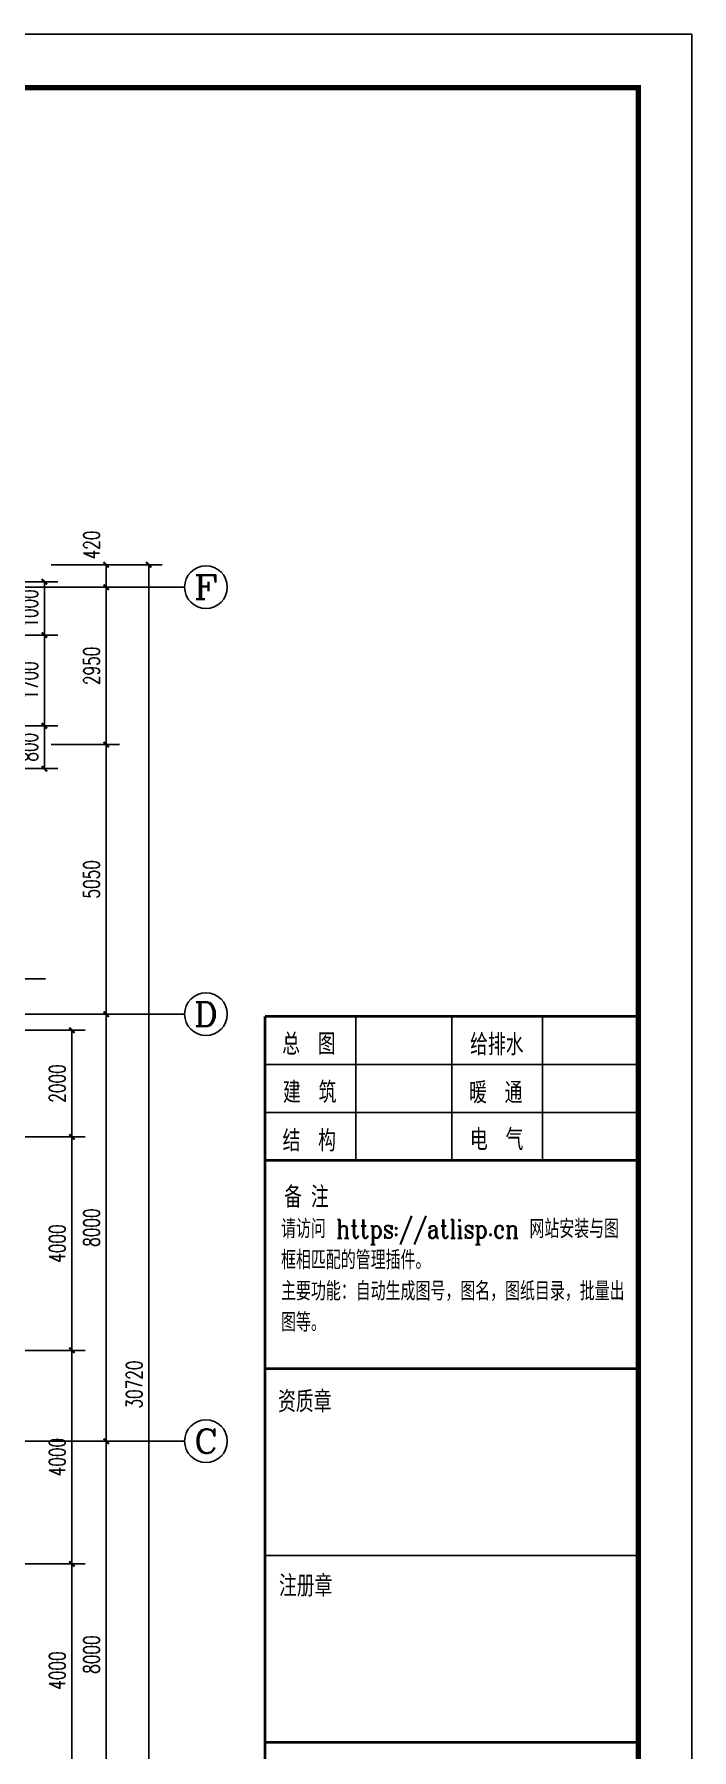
# Model space of a CAD drawing. Extents: x 1738143 to 1822243, y -608375 to -303375.
# Drawn here: x 1809917 to 1822243, y -519715 to -487575 of the extents above; entities that cross this region are included whole.
import ezdxf
from ezdxf.enums import TextEntityAlignment as Align

# ---------------------------------------------------------------- set-up
doc = ezdxf.new("R2010")
doc.units = 0
doc.header["$LTSCALE"] = 1000
doc.header["$MEASUREMENT"] = 0
for name, color, linetype in [('AXIS', 3, 'Continuous'), ('AXIS_TEXT', 7, 'Continuous'), ('PUB_DIM', 3, 'Continuous'), ('TH_DIM', 3, 'Continuous'), ('TK', 4, 'Continuous')]:
    doc.layers.add(name, color=color, linetype=linetype)
doc.styles.add('_TCH_AXIS', font='COMPLEX', dxfattribs={"bigfont": 'GBCBIG'})
doc.styles.add('_TCH_DIM_T3', font='SIMPLEX', dxfattribs={"width": 0.705882, "bigfont": 'GBCBIG'})
doc.styles.add('_THVAC_SERIAL', font='COMPLEX', dxfattribs={"width": 0.8, "height": 3.5, "bigfont": 'HZTXT'})
doc.styles.add('COMPLEX', font='COMPLEX')
doc.styles.add('HZTXT1', font='romans.shx', dxfattribs={"width": 0.7, "bigfont": 'GBHZFS.SHX'})
doc.styles.get("Standard").update_dxf_attribs({"font": 'gbenor.shx', "bigfont": 'gbcbig.shx'})
doc.styles.add('黑体', font='simhei.ttf')
doc.dimstyles.new('_TCH_ARCH&&100', dxfattribs={"dimtxt": 297.5, "dimasz": 100, "dimexe": 250, "dimexo": 300, "dimgap": 126.25, "dimtad": 1, "dimdec": 0, "dimzin": 0, "dimdsep": 46, "dimtxsty": '_TCH_DIM_T3', "dimblk": 'ARCHTICK', "dimcen": 0.09, "dimclrt": 7, "dimazin": 2, "dimtfac": 1, "dimtdec": 0, "dimtix": 1, "dimtmove": 2, "dimatfit": 3, "dimfxl": 30, "dimtolj": 1, "dimtzin": 0, "dimarcsym": 0})

# ---------------------------------------------------------------- blocks, each defined once
blk = doc.blocks.new('_ArchTick')
at = {"color": 0, "linetype": 'ByBlock', "const_width": 0.4}
blk.add_lwpolyline([(-0.5, -0.5), (0.5, 0.5)], dxfattribs=at)
blk = doc.blocks.new('*D27')
at = {"layer": 'Defpoints', "color": 0, "transparency": 16777216}
for p in [(22696, 22926), (24029, 22926), (22696, 22506)]:
    blk.add_point(p, dxfattribs=at)
at = {"layer": 'PUB_DIM', "color": 0, "lineweight": -2, "transparency": 16777216}
for p, q in [((22996, 22926), (24279, 22926)), ((24029, 22506), (24029, 22926)), ((22996, 22506), (24279, 22506))]:
    blk.add_line(p, q, dxfattribs=at)
at = {"layer": 'PUB_DIM', "color": 0, "lineweight": -2, "transparency": 16777216, "xscale": 100, "yscale": 100, "zscale": 100}
for p, rotation in [((24029, 22926), 90), ((24029, 22506), 270)]:
    blk.add_blockref('_ArchTick', p, dxfattribs=dict(at, rotation=rotation))
at = {"layer": 'PUB_DIM', "color": 7, "transparency": 16777216, "insert": (23754, 23296), "char_height": 297.5, "attachment_point": 5, "rotation": 90, "style": '_TCH_DIM_T3'}
blk.add_mtext('\\A1;420', dxfattribs=at)
blk = doc.blocks.new('*D28')
at = {"layer": 'Defpoints', "color": 0, "transparency": 16777216}
for p in [(22696, 22506), (24029, 22506), (22696, 19556)]:
    blk.add_point(p, dxfattribs=at)
at = {"layer": 'PUB_DIM', "color": 0, "lineweight": -2, "transparency": 16777216}
for p, q in [((22996, 22506), (24279, 22506)), ((24029, 19556), (24029, 22506)), ((22996, 19556), (24279, 19556))]:
    blk.add_line(p, q, dxfattribs=at)
at = {"layer": 'PUB_DIM', "color": 0, "lineweight": -2, "transparency": 16777216, "xscale": 100, "yscale": 100, "zscale": 100}
for p, rotation in [((24029, 22506), 90), ((24029, 19556), 270)]:
    blk.add_blockref('_ArchTick', p, dxfattribs=dict(at, rotation=rotation))
at = {"layer": 'PUB_DIM', "color": 7, "transparency": 16777216, "insert": (23754, 21031), "char_height": 297.5, "attachment_point": 5, "rotation": 90, "style": '_TCH_DIM_T3'}
blk.add_mtext('\\A1;2950', dxfattribs=at)
blk = doc.blocks.new('*D29')
at = {"layer": 'Defpoints', "color": 0, "transparency": 16777216}
for p in [(22696, 19556), (24029, 19556), (22696, 14506)]:
    blk.add_point(p, dxfattribs=at)
at = {"layer": 'PUB_DIM', "color": 0, "lineweight": -2, "transparency": 16777216}
for p, q in [((22996, 19556), (24279, 19556)), ((24029, 14506), (24029, 19556)), ((22996, 14506), (24279, 14506))]:
    blk.add_line(p, q, dxfattribs=at)
at = {"layer": 'PUB_DIM', "color": 0, "lineweight": -2, "transparency": 16777216, "xscale": 100, "yscale": 100, "zscale": 100}
for p, rotation in [((24029, 19556), 90), ((24029, 14506), 270)]:
    blk.add_blockref('_ArchTick', p, dxfattribs=dict(at, rotation=rotation))
at = {"layer": 'PUB_DIM', "color": 7, "transparency": 16777216, "insert": (23754, 17031), "char_height": 297.5, "attachment_point": 5, "rotation": 90, "style": '_TCH_DIM_T3'}
blk.add_mtext('\\A1;5050', dxfattribs=at)
blk = doc.blocks.new('*D30')
at = {"layer": 'Defpoints', "color": 0, "transparency": 16777216}
for p in [(22696, 14506), (24029, 14506), (22696, 6506)]:
    blk.add_point(p, dxfattribs=at)
at = {"layer": 'PUB_DIM', "color": 0, "lineweight": -2, "transparency": 16777216}
for p, q in [((22996, 14506), (24279, 14506)), ((24029, 6506), (24029, 14506)), ((22996, 6506), (24279, 6506))]:
    blk.add_line(p, q, dxfattribs=at)
at = {"layer": 'PUB_DIM', "color": 0, "lineweight": -2, "transparency": 16777216, "xscale": 100, "yscale": 100, "zscale": 100}
for p, rotation in [((24029, 14506), 90), ((24029, 6506), 270)]:
    blk.add_blockref('_ArchTick', p, dxfattribs=dict(at, rotation=rotation))
at = {"layer": 'PUB_DIM', "color": 7, "transparency": 16777216, "insert": (23754, 10506), "char_height": 297.5, "attachment_point": 5, "rotation": 90, "style": '_TCH_DIM_T3'}
blk.add_mtext('\\A1;8000', dxfattribs=at)
blk = doc.blocks.new('*D31')
at = {"layer": 'Defpoints', "color": 0, "transparency": 16777216}
for p in [(22696, 6506), (24029, 6506), (22696, -1494)]:
    blk.add_point(p, dxfattribs=at)
at = {"layer": 'PUB_DIM', "color": 0, "lineweight": -2, "transparency": 16777216}
for p, q in [((22996, 6506), (24279, 6506)), ((24029, -1494), (24029, 6506)), ((22996, -1494), (24279, -1494))]:
    blk.add_line(p, q, dxfattribs=at)
at = {"layer": 'PUB_DIM', "color": 0, "lineweight": -2, "transparency": 16777216, "xscale": 100, "yscale": 100, "zscale": 100}
for p, rotation in [((24029, 6506), 90), ((24029, -1494), 270)]:
    blk.add_blockref('_ArchTick', p, dxfattribs=dict(at, rotation=rotation))
at = {"layer": 'PUB_DIM', "color": 7, "transparency": 16777216, "insert": (23754, 2506), "char_height": 297.5, "attachment_point": 5, "rotation": 90, "style": '_TCH_DIM_T3'}
blk.add_mtext('\\A1;8000', dxfattribs=at)
blk = doc.blocks.new('*D34')
at = {"layer": 'Defpoints', "color": 0, "transparency": 16777216}
for p in [(23637, 22926), (24828, 22926), (23637, -7794)]:
    blk.add_point(p, dxfattribs=at)
at = {"layer": 'PUB_DIM', "color": 0, "lineweight": -2, "transparency": 16777216}
for p, q in [((23937, 22926), (25078, 22926)), ((24828, -7794), (24828, 22926)), ((23937, -7794), (25078, -7794))]:
    blk.add_line(p, q, dxfattribs=at)
at = {"layer": 'PUB_DIM', "color": 0, "lineweight": -2, "transparency": 16777216, "xscale": 100, "yscale": 100, "zscale": 100}
for p, rotation in [((24828, 22926), 90), ((24828, -7794), 270)]:
    blk.add_blockref('_ArchTick', p, dxfattribs=dict(at, rotation=rotation))
at = {"layer": 'PUB_DIM', "color": 7, "transparency": 16777216, "insert": (24553, 7566), "char_height": 297.5, "attachment_point": 5, "rotation": 90, "style": '_TCH_DIM_T3'}
blk.add_mtext('\\A1;30720', dxfattribs=at)
blk = doc.blocks.new('*D174')
at = {"layer": 'Defpoints', "color": 0, "transparency": 16777216}
for p in [(22696, 22926), (24029, 22926), (22696, 22506)]:
    blk.add_point(p, dxfattribs=at)
at = {"layer": 'PUB_DIM', "color": 0, "lineweight": -2, "transparency": 16777216}
for p, q in [((22996, 22926), (24279, 22926)), ((24029, 22506), (24029, 22926)), ((22996, 22506), (24279, 22506))]:
    blk.add_line(p, q, dxfattribs=at)
at = {"layer": 'PUB_DIM', "color": 0, "lineweight": -2, "transparency": 16777216, "xscale": 100, "yscale": 100, "zscale": 100}
for p, rotation in [((24029, 22926), 90), ((24029, 22506), 270)]:
    blk.add_blockref('_ArchTick', p, dxfattribs=dict(at, rotation=rotation))
at = {"layer": 'PUB_DIM', "color": 7, "transparency": 16777216, "insert": (23754, 23296), "char_height": 297.5, "attachment_point": 5, "rotation": 90, "style": '_TCH_DIM_T3'}
blk.add_mtext('\\A1;420', dxfattribs=at)
blk = doc.blocks.new('*D175')
at = {"layer": 'Defpoints', "color": 0, "transparency": 16777216}
for p in [(22696, 22506), (24029, 22506), (22696, 19556)]:
    blk.add_point(p, dxfattribs=at)
at = {"layer": 'PUB_DIM', "color": 0, "lineweight": -2, "transparency": 16777216}
for p, q in [((22996, 22506), (24279, 22506)), ((24029, 19556), (24029, 22506)), ((22996, 19556), (24279, 19556))]:
    blk.add_line(p, q, dxfattribs=at)
at = {"layer": 'PUB_DIM', "color": 0, "lineweight": -2, "transparency": 16777216, "xscale": 100, "yscale": 100, "zscale": 100}
for p, rotation in [((24029, 22506), 90), ((24029, 19556), 270)]:
    blk.add_blockref('_ArchTick', p, dxfattribs=dict(at, rotation=rotation))
at = {"layer": 'PUB_DIM', "color": 7, "transparency": 16777216, "insert": (23754, 21031), "char_height": 297.5, "attachment_point": 5, "rotation": 90, "style": '_TCH_DIM_T3'}
blk.add_mtext('\\A1;2950', dxfattribs=at)
blk = doc.blocks.new('*D176')
at = {"layer": 'Defpoints', "color": 0, "transparency": 16777216}
for p in [(22696, 19556), (24029, 19556), (22696, 14506)]:
    blk.add_point(p, dxfattribs=at)
at = {"layer": 'PUB_DIM', "color": 0, "lineweight": -2, "transparency": 16777216}
for p, q in [((22996, 19556), (24279, 19556)), ((24029, 14506), (24029, 19556)), ((22996, 14506), (24279, 14506))]:
    blk.add_line(p, q, dxfattribs=at)
at = {"layer": 'PUB_DIM', "color": 0, "lineweight": -2, "transparency": 16777216, "xscale": 100, "yscale": 100, "zscale": 100}
for p, rotation in [((24029, 19556), 90), ((24029, 14506), 270)]:
    blk.add_blockref('_ArchTick', p, dxfattribs=dict(at, rotation=rotation))
at = {"layer": 'PUB_DIM', "color": 7, "transparency": 16777216, "insert": (23754, 17031), "char_height": 297.5, "attachment_point": 5, "rotation": 90, "style": '_TCH_DIM_T3'}
blk.add_mtext('\\A1;5050', dxfattribs=at)
blk = doc.blocks.new('*D177')
at = {"layer": 'Defpoints', "color": 0, "transparency": 16777216}
for p in [(22696, 14506), (24029, 14506), (22696, 6506)]:
    blk.add_point(p, dxfattribs=at)
at = {"layer": 'PUB_DIM', "color": 0, "lineweight": -2, "transparency": 16777216}
for p, q in [((22996, 14506), (24279, 14506)), ((24029, 6506), (24029, 14506)), ((22996, 6506), (24279, 6506))]:
    blk.add_line(p, q, dxfattribs=at)
at = {"layer": 'PUB_DIM', "color": 0, "lineweight": -2, "transparency": 16777216, "xscale": 100, "yscale": 100, "zscale": 100}
for p, rotation in [((24029, 14506), 90), ((24029, 6506), 270)]:
    blk.add_blockref('_ArchTick', p, dxfattribs=dict(at, rotation=rotation))
at = {"layer": 'PUB_DIM', "color": 7, "transparency": 16777216, "insert": (23754, 10506), "char_height": 297.5, "attachment_point": 5, "rotation": 90, "style": '_TCH_DIM_T3'}
blk.add_mtext('\\A1;8000', dxfattribs=at)
blk = doc.blocks.new('*D178')
at = {"layer": 'Defpoints', "color": 0, "transparency": 16777216}
for p in [(22696, 6506), (24029, 6506), (22696, -1494)]:
    blk.add_point(p, dxfattribs=at)
at = {"layer": 'PUB_DIM', "color": 0, "lineweight": -2, "transparency": 16777216}
for p, q in [((22996, 6506), (24279, 6506)), ((24029, -1494), (24029, 6506)), ((22996, -1494), (24279, -1494))]:
    blk.add_line(p, q, dxfattribs=at)
at = {"layer": 'PUB_DIM', "color": 0, "lineweight": -2, "transparency": 16777216, "xscale": 100, "yscale": 100, "zscale": 100}
for p, rotation in [((24029, 6506), 90), ((24029, -1494), 270)]:
    blk.add_blockref('_ArchTick', p, dxfattribs=dict(at, rotation=rotation))
at = {"layer": 'PUB_DIM', "color": 7, "transparency": 16777216, "insert": (23754, 2506), "char_height": 297.5, "attachment_point": 5, "rotation": 90, "style": '_TCH_DIM_T3'}
blk.add_mtext('\\A1;8000', dxfattribs=at)
blk = doc.blocks.new('*D181')
at = {"layer": 'Defpoints', "color": 0, "transparency": 16777216}
for p in [(23637, 22926), (24828, 22926), (23637, -7794)]:
    blk.add_point(p, dxfattribs=at)
at = {"layer": 'PUB_DIM', "color": 0, "lineweight": -2, "transparency": 16777216}
for p, q in [((23937, 22926), (25078, 22926)), ((24828, -7794), (24828, 22926)), ((23937, -7794), (25078, -7794))]:
    blk.add_line(p, q, dxfattribs=at)
at = {"layer": 'PUB_DIM', "color": 0, "lineweight": -2, "transparency": 16777216, "xscale": 100, "yscale": 100, "zscale": 100}
for p, rotation in [((24828, 22926), 90), ((24828, -7794), 270)]:
    blk.add_blockref('_ArchTick', p, dxfattribs=dict(at, rotation=rotation))
at = {"layer": 'PUB_DIM', "color": 7, "transparency": 16777216, "insert": (24553, 7566), "char_height": 297.5, "attachment_point": 5, "rotation": 90, "style": '_TCH_DIM_T3'}
blk.add_mtext('\\A1;30720', dxfattribs=at)
blk = doc.blocks.new('*D321')
at = {"layer": 'Defpoints', "color": 0, "transparency": 16777216}
for p in [(22696, 22926), (24029, 22926), (22696, 22506)]:
    blk.add_point(p, dxfattribs=at)
at = {"layer": 'PUB_DIM', "color": 0, "lineweight": -2, "transparency": 16777216}
for p, q in [((22996, 22926), (24279, 22926)), ((24029, 22506), (24029, 22926)), ((22996, 22506), (24279, 22506))]:
    blk.add_line(p, q, dxfattribs=at)
at = {"layer": 'PUB_DIM', "color": 0, "lineweight": -2, "transparency": 16777216, "xscale": 100, "yscale": 100, "zscale": 100}
for p, rotation in [((24029, 22926), 90), ((24029, 22506), 270)]:
    blk.add_blockref('_ArchTick', p, dxfattribs=dict(at, rotation=rotation))
at = {"layer": 'PUB_DIM', "color": 7, "transparency": 16777216, "insert": (23754, 23296), "char_height": 297.5, "attachment_point": 5, "rotation": 90, "style": '_TCH_DIM_T3'}
blk.add_mtext('\\A1;420', dxfattribs=at)
blk = doc.blocks.new('*D322')
at = {"layer": 'Defpoints', "color": 0, "transparency": 16777216}
for p in [(22696, 22506), (24029, 22506), (22696, 19556)]:
    blk.add_point(p, dxfattribs=at)
at = {"layer": 'PUB_DIM', "color": 0, "lineweight": -2, "transparency": 16777216}
for p, q in [((22996, 22506), (24279, 22506)), ((24029, 19556), (24029, 22506)), ((22996, 19556), (24279, 19556))]:
    blk.add_line(p, q, dxfattribs=at)
at = {"layer": 'PUB_DIM', "color": 0, "lineweight": -2, "transparency": 16777216, "xscale": 100, "yscale": 100, "zscale": 100}
for p, rotation in [((24029, 22506), 90), ((24029, 19556), 270)]:
    blk.add_blockref('_ArchTick', p, dxfattribs=dict(at, rotation=rotation))
at = {"layer": 'PUB_DIM', "color": 7, "transparency": 16777216, "insert": (23754, 21031), "char_height": 297.5, "attachment_point": 5, "rotation": 90, "style": '_TCH_DIM_T3'}
blk.add_mtext('\\A1;2950', dxfattribs=at)
blk = doc.blocks.new('*D323')
at = {"layer": 'Defpoints', "color": 0, "transparency": 16777216}
for p in [(22696, 19556), (24029, 19556), (22696, 14506)]:
    blk.add_point(p, dxfattribs=at)
at = {"layer": 'PUB_DIM', "color": 0, "lineweight": -2, "transparency": 16777216}
for p, q in [((22996, 19556), (24279, 19556)), ((24029, 14506), (24029, 19556)), ((22996, 14506), (24279, 14506))]:
    blk.add_line(p, q, dxfattribs=at)
at = {"layer": 'PUB_DIM', "color": 0, "lineweight": -2, "transparency": 16777216, "xscale": 100, "yscale": 100, "zscale": 100}
for p, rotation in [((24029, 19556), 90), ((24029, 14506), 270)]:
    blk.add_blockref('_ArchTick', p, dxfattribs=dict(at, rotation=rotation))
at = {"layer": 'PUB_DIM', "color": 7, "transparency": 16777216, "insert": (23754, 17031), "char_height": 297.5, "attachment_point": 5, "rotation": 90, "style": '_TCH_DIM_T3'}
blk.add_mtext('\\A1;5050', dxfattribs=at)
blk = doc.blocks.new('*D324')
at = {"layer": 'Defpoints', "color": 0, "transparency": 16777216}
for p in [(22696, 14506), (24029, 14506), (22696, 6506)]:
    blk.add_point(p, dxfattribs=at)
at = {"layer": 'PUB_DIM', "color": 0, "lineweight": -2, "transparency": 16777216}
for p, q in [((22996, 14506), (24279, 14506)), ((24029, 6506), (24029, 14506)), ((22996, 6506), (24279, 6506))]:
    blk.add_line(p, q, dxfattribs=at)
at = {"layer": 'PUB_DIM', "color": 0, "lineweight": -2, "transparency": 16777216, "xscale": 100, "yscale": 100, "zscale": 100}
for p, rotation in [((24029, 14506), 90), ((24029, 6506), 270)]:
    blk.add_blockref('_ArchTick', p, dxfattribs=dict(at, rotation=rotation))
at = {"layer": 'PUB_DIM', "color": 7, "transparency": 16777216, "insert": (23754, 10506), "char_height": 297.5, "attachment_point": 5, "rotation": 90, "style": '_TCH_DIM_T3'}
blk.add_mtext('\\A1;8000', dxfattribs=at)
blk = doc.blocks.new('*D325')
at = {"layer": 'Defpoints', "color": 0, "transparency": 16777216}
for p in [(22696, 6506), (24029, 6506), (22696, -1494)]:
    blk.add_point(p, dxfattribs=at)
at = {"layer": 'PUB_DIM', "color": 0, "lineweight": -2, "transparency": 16777216}
for p, q in [((22996, 6506), (24279, 6506)), ((24029, -1494), (24029, 6506)), ((22996, -1494), (24279, -1494))]:
    blk.add_line(p, q, dxfattribs=at)
at = {"layer": 'PUB_DIM', "color": 0, "lineweight": -2, "transparency": 16777216, "xscale": 100, "yscale": 100, "zscale": 100}
for p, rotation in [((24029, 6506), 90), ((24029, -1494), 270)]:
    blk.add_blockref('_ArchTick', p, dxfattribs=dict(at, rotation=rotation))
at = {"layer": 'PUB_DIM', "color": 7, "transparency": 16777216, "insert": (23754, 2506), "char_height": 297.5, "attachment_point": 5, "rotation": 90, "style": '_TCH_DIM_T3'}
blk.add_mtext('\\A1;8000', dxfattribs=at)
blk = doc.blocks.new('*D328')
at = {"layer": 'Defpoints', "color": 0, "transparency": 16777216}
for p in [(23637, 22926), (24828, 22926), (23637, -7794)]:
    blk.add_point(p, dxfattribs=at)
at = {"layer": 'PUB_DIM', "color": 0, "lineweight": -2, "transparency": 16777216}
for p, q in [((23937, 22926), (25078, 22926)), ((24828, -7794), (24828, 22926)), ((23937, -7794), (25078, -7794))]:
    blk.add_line(p, q, dxfattribs=at)
at = {"layer": 'PUB_DIM', "color": 0, "lineweight": -2, "transparency": 16777216, "xscale": 100, "yscale": 100, "zscale": 100}
for p, rotation in [((24828, 22926), 90), ((24828, -7794), 270)]:
    blk.add_blockref('_ArchTick', p, dxfattribs=dict(at, rotation=rotation))
at = {"layer": 'PUB_DIM', "color": 7, "transparency": 16777216, "insert": (24553, 7566), "char_height": 297.5, "attachment_point": 5, "rotation": 90, "style": '_TCH_DIM_T3'}
blk.add_mtext('\\A1;30720', dxfattribs=at)
blk = doc.blocks.new('*D555')
at = {"layer": 'Defpoints', "color": 0, "transparency": 16777216}
for p in [(22696, 22926), (24029, 22926), (22696, 22506)]:
    blk.add_point(p, dxfattribs=at)
at = {"layer": 'PUB_DIM', "color": 0, "lineweight": -2, "transparency": 16777216}
for p, q in [((22996, 22926), (24279, 22926)), ((24029, 22506), (24029, 22926)), ((22996, 22506), (24279, 22506))]:
    blk.add_line(p, q, dxfattribs=at)
at = {"layer": 'PUB_DIM', "color": 0, "lineweight": -2, "transparency": 16777216, "xscale": 100, "yscale": 100, "zscale": 100}
for p, rotation in [((24029, 22926), 90), ((24029, 22506), 270)]:
    blk.add_blockref('_ArchTick', p, dxfattribs=dict(at, rotation=rotation))
at = {"layer": 'PUB_DIM', "color": 7, "transparency": 16777216, "insert": (23754, 23296), "char_height": 297.5, "attachment_point": 5, "rotation": 90, "style": '_TCH_DIM_T3'}
blk.add_mtext('\\A1;420', dxfattribs=at)
blk = doc.blocks.new('*D556')
at = {"layer": 'Defpoints', "color": 0, "transparency": 16777216}
for p in [(22696, 22506), (24029, 22506), (22696, 19556)]:
    blk.add_point(p, dxfattribs=at)
at = {"layer": 'PUB_DIM', "color": 0, "lineweight": -2, "transparency": 16777216}
for p, q in [((22996, 22506), (24279, 22506)), ((24029, 19556), (24029, 22506)), ((22996, 19556), (24279, 19556))]:
    blk.add_line(p, q, dxfattribs=at)
at = {"layer": 'PUB_DIM', "color": 0, "lineweight": -2, "transparency": 16777216, "xscale": 100, "yscale": 100, "zscale": 100}
for p, rotation in [((24029, 22506), 90), ((24029, 19556), 270)]:
    blk.add_blockref('_ArchTick', p, dxfattribs=dict(at, rotation=rotation))
at = {"layer": 'PUB_DIM', "color": 7, "transparency": 16777216, "insert": (23754, 21031), "char_height": 297.5, "attachment_point": 5, "rotation": 90, "style": '_TCH_DIM_T3'}
blk.add_mtext('\\A1;2950', dxfattribs=at)
blk = doc.blocks.new('*D557')
at = {"layer": 'Defpoints', "color": 0, "transparency": 16777216}
for p in [(22696, 19556), (24029, 19556), (22696, 14506)]:
    blk.add_point(p, dxfattribs=at)
at = {"layer": 'PUB_DIM', "color": 0, "lineweight": -2, "transparency": 16777216}
for p, q in [((22996, 19556), (24279, 19556)), ((24029, 14506), (24029, 19556)), ((22996, 14506), (24279, 14506))]:
    blk.add_line(p, q, dxfattribs=at)
at = {"layer": 'PUB_DIM', "color": 0, "lineweight": -2, "transparency": 16777216, "xscale": 100, "yscale": 100, "zscale": 100}
for p, rotation in [((24029, 19556), 90), ((24029, 14506), 270)]:
    blk.add_blockref('_ArchTick', p, dxfattribs=dict(at, rotation=rotation))
at = {"layer": 'PUB_DIM', "color": 7, "transparency": 16777216, "insert": (23754, 17031), "char_height": 297.5, "attachment_point": 5, "rotation": 90, "style": '_TCH_DIM_T3'}
blk.add_mtext('\\A1;5050', dxfattribs=at)
blk = doc.blocks.new('*D558')
at = {"layer": 'Defpoints', "color": 0, "transparency": 16777216}
for p in [(22696, 14506), (24029, 14506), (22696, 6506)]:
    blk.add_point(p, dxfattribs=at)
at = {"layer": 'PUB_DIM', "color": 0, "lineweight": -2, "transparency": 16777216}
for p, q in [((22996, 14506), (24279, 14506)), ((24029, 6506), (24029, 14506)), ((22996, 6506), (24279, 6506))]:
    blk.add_line(p, q, dxfattribs=at)
at = {"layer": 'PUB_DIM', "color": 0, "lineweight": -2, "transparency": 16777216, "xscale": 100, "yscale": 100, "zscale": 100}
for p, rotation in [((24029, 14506), 90), ((24029, 6506), 270)]:
    blk.add_blockref('_ArchTick', p, dxfattribs=dict(at, rotation=rotation))
at = {"layer": 'PUB_DIM', "color": 7, "transparency": 16777216, "insert": (23754, 10506), "char_height": 297.5, "attachment_point": 5, "rotation": 90, "style": '_TCH_DIM_T3'}
blk.add_mtext('\\A1;8000', dxfattribs=at)
blk = doc.blocks.new('*D559')
at = {"layer": 'Defpoints', "color": 0, "transparency": 16777216}
for p in [(22696, 6506), (24029, 6506), (22696, -1494)]:
    blk.add_point(p, dxfattribs=at)
at = {"layer": 'PUB_DIM', "color": 0, "lineweight": -2, "transparency": 16777216}
for p, q in [((22996, 6506), (24279, 6506)), ((24029, -1494), (24029, 6506)), ((22996, -1494), (24279, -1494))]:
    blk.add_line(p, q, dxfattribs=at)
at = {"layer": 'PUB_DIM', "color": 0, "lineweight": -2, "transparency": 16777216, "xscale": 100, "yscale": 100, "zscale": 100}
for p, rotation in [((24029, 6506), 90), ((24029, -1494), 270)]:
    blk.add_blockref('_ArchTick', p, dxfattribs=dict(at, rotation=rotation))
at = {"layer": 'PUB_DIM', "color": 7, "transparency": 16777216, "insert": (23754, 2506), "char_height": 297.5, "attachment_point": 5, "rotation": 90, "style": '_TCH_DIM_T3'}
blk.add_mtext('\\A1;8000', dxfattribs=at)
blk = doc.blocks.new('*D562')
at = {"layer": 'Defpoints', "color": 0, "transparency": 16777216}
for p in [(23637, 22926), (24828, 22926), (23637, -7794)]:
    blk.add_point(p, dxfattribs=at)
at = {"layer": 'PUB_DIM', "color": 0, "lineweight": -2, "transparency": 16777216}
for p, q in [((23937, 22926), (25078, 22926)), ((24828, -7794), (24828, 22926)), ((23937, -7794), (25078, -7794))]:
    blk.add_line(p, q, dxfattribs=at)
at = {"layer": 'PUB_DIM', "color": 0, "lineweight": -2, "transparency": 16777216, "xscale": 100, "yscale": 100, "zscale": 100}
for p, rotation in [((24828, 22926), 90), ((24828, -7794), 270)]:
    blk.add_blockref('_ArchTick', p, dxfattribs=dict(at, rotation=rotation))
at = {"layer": 'PUB_DIM', "color": 7, "transparency": 16777216, "insert": (24553, 7566), "char_height": 297.5, "attachment_point": 5, "rotation": 90, "style": '_TCH_DIM_T3'}
blk.add_mtext('\\A1;30720', dxfattribs=at)
blk = doc.blocks.new('_AXISO')
blk.add_circle((0, 0), 0.5)
at = {"layer": 'AXIS_TEXT', "style": 'COMPLEX', "width": 1.041667}
blk.add_attdef('A', text='', height=0.56, dxfattribs=at).set_placement((-0.25, -0.28), (0.25, -0.28), align=Align.FIT)
blk = doc.blocks.new('*D731')
at = {"layer": 'Defpoints', "color": 0, "transparency": 16777216}
for p in [(1807254, -516233), (1810623, -516233), (1807254, -520233)]:
    blk.add_point(p, dxfattribs=at)
at = {"layer": 'TH_DIM', "color": 0, "lineweight": -2, "transparency": 16777216}
for p, q in [((1807554, -516233), (1810873, -516233)), ((1810623, -520233), (1810623, -516233)), ((1807554, -520233), (1810873, -520233))]:
    blk.add_line(p, q, dxfattribs=at)
at = {"layer": 'TH_DIM', "color": 0, "lineweight": -2, "transparency": 16777216, "xscale": 100, "yscale": 100, "zscale": 100}
for p, rotation in [((1810623, -516233), 90), ((1810623, -520233), 270)]:
    blk.add_blockref('_ArchTick', p, dxfattribs=dict(at, rotation=rotation))
at = {"layer": 'TH_DIM', "color": 7, "transparency": 16777216, "insert": (1810348, -518233), "char_height": 297.5, "attachment_point": 5, "rotation": 90, "style": '_TCH_DIM_T3'}
blk.add_mtext('\\A1;4000', dxfattribs=at)
blk = doc.blocks.new('*D732')
at = {"layer": 'Defpoints', "color": 0, "transparency": 16777216}
for p in [(1807254, -512233), (1810623, -512233), (1807254, -516233)]:
    blk.add_point(p, dxfattribs=at)
at = {"layer": 'TH_DIM', "color": 0, "lineweight": -2, "transparency": 16777216}
for p, q in [((1807554, -512233), (1810873, -512233)), ((1810623, -516233), (1810623, -512233)), ((1807554, -516233), (1810873, -516233))]:
    blk.add_line(p, q, dxfattribs=at)
at = {"layer": 'TH_DIM', "color": 0, "lineweight": -2, "transparency": 16777216, "xscale": 100, "yscale": 100, "zscale": 100}
for p, rotation in [((1810623, -512233), 90), ((1810623, -516233), 270)]:
    blk.add_blockref('_ArchTick', p, dxfattribs=dict(at, rotation=rotation))
at = {"layer": 'TH_DIM', "color": 7, "transparency": 16777216, "insert": (1810348, -514233), "char_height": 297.5, "attachment_point": 5, "rotation": 90, "style": '_TCH_DIM_T3'}
blk.add_mtext('\\A1;4000', dxfattribs=at)
blk = doc.blocks.new('*D733')
at = {"layer": 'Defpoints', "color": 0, "transparency": 16777216}
for p in [(1807254, -508233), (1810623, -508233), (1807254, -512233)]:
    blk.add_point(p, dxfattribs=at)
at = {"layer": 'TH_DIM', "color": 0, "lineweight": -2, "transparency": 16777216}
for p, q in [((1807554, -508233), (1810873, -508233)), ((1810623, -512233), (1810623, -508233)), ((1807554, -512233), (1810873, -512233))]:
    blk.add_line(p, q, dxfattribs=at)
at = {"layer": 'TH_DIM', "color": 0, "lineweight": -2, "transparency": 16777216, "xscale": 100, "yscale": 100, "zscale": 100}
for p, rotation in [((1810623, -508233), 90), ((1810623, -512233), 270)]:
    blk.add_blockref('_ArchTick', p, dxfattribs=dict(at, rotation=rotation))
at = {"layer": 'TH_DIM', "color": 7, "transparency": 16777216, "insert": (1810348, -510233), "char_height": 297.5, "attachment_point": 5, "rotation": 90, "style": '_TCH_DIM_T3'}
blk.add_mtext('\\A1;4000', dxfattribs=at)
blk = doc.blocks.new('*D734')
at = {"layer": 'Defpoints', "color": 0, "transparency": 16777216}
for p in [(1807254, -506233), (1810623, -506233), (1807254, -508233)]:
    blk.add_point(p, dxfattribs=at)
at = {"layer": 'TH_DIM', "color": 0, "lineweight": -2, "transparency": 16777216}
for p, q in [((1807554, -506233), (1810873, -506233)), ((1810623, -508233), (1810623, -506233)), ((1807554, -508233), (1810873, -508233))]:
    blk.add_line(p, q, dxfattribs=at)
at = {"layer": 'TH_DIM', "color": 0, "lineweight": -2, "transparency": 16777216, "xscale": 100, "yscale": 100, "zscale": 100}
for p, rotation in [((1810623, -506233), 90), ((1810623, -508233), 270)]:
    blk.add_blockref('_ArchTick', p, dxfattribs=dict(at, rotation=rotation))
at = {"layer": 'TH_DIM', "color": 7, "transparency": 16777216, "insert": (1810348, -507233), "char_height": 297.5, "attachment_point": 5, "rotation": 90, "style": '_TCH_DIM_T3'}
blk.add_mtext('\\A1;2000', dxfattribs=at)
blk = doc.blocks.new('*D759')
at = {"layer": 'Defpoints', "color": 0, "transparency": 16777216}
for p in [(1806785, -497833), (1810107, -497833), (1806785, -498833)]:
    blk.add_point(p, dxfattribs=at)
at = {"layer": 'TH_DIM', "color": 0, "lineweight": -2, "transparency": 16777216}
for p, q in [((1807085, -497833), (1810357, -497833)), ((1810107, -498833), (1810107, -497833)), ((1807085, -498833), (1810357, -498833))]:
    blk.add_line(p, q, dxfattribs=at)
at = {"layer": 'TH_DIM', "color": 0, "lineweight": -2, "transparency": 16777216, "xscale": 100, "yscale": 100, "zscale": 100}
for p, rotation in [((1810107, -497833), 90), ((1810107, -498833), 270)]:
    blk.add_blockref('_ArchTick', p, dxfattribs=dict(at, rotation=rotation))
at = {"layer": 'TH_DIM', "color": 7, "transparency": 16777216, "insert": (1809832, -498333), "char_height": 297.5, "attachment_point": 5, "rotation": 90, "style": '_TCH_DIM_T3'}
blk.add_mtext('\\A1;1000', dxfattribs=at)
blk = doc.blocks.new('*D760')
at = {"layer": 'Defpoints', "color": 0, "transparency": 16777216}
for p in [(1806785, -498833), (1810107, -498833), (1806785, -500533)]:
    blk.add_point(p, dxfattribs=at)
at = {"layer": 'TH_DIM', "color": 0, "lineweight": -2, "transparency": 16777216}
for p, q in [((1807085, -498833), (1810357, -498833)), ((1810107, -500533), (1810107, -498833)), ((1807085, -500533), (1810357, -500533))]:
    blk.add_line(p, q, dxfattribs=at)
at = {"layer": 'TH_DIM', "color": 0, "lineweight": -2, "transparency": 16777216, "xscale": 100, "yscale": 100, "zscale": 100}
for p, rotation in [((1810107, -498833), 90), ((1810107, -500533), 270)]:
    blk.add_blockref('_ArchTick', p, dxfattribs=dict(at, rotation=rotation))
at = {"layer": 'TH_DIM', "color": 7, "transparency": 16777216, "insert": (1809832, -499683), "char_height": 297.5, "attachment_point": 5, "rotation": 90, "style": '_TCH_DIM_T3'}
blk.add_mtext('\\A1;1700', dxfattribs=at)
blk = doc.blocks.new('*D761')
at = {"layer": 'Defpoints', "color": 0, "transparency": 16777216}
for p in [(1806785, -500533), (1810107, -500533), (1806785, -501333)]:
    blk.add_point(p, dxfattribs=at)
at = {"layer": 'TH_DIM', "color": 0, "lineweight": -2, "transparency": 16777216}
for p, q in [((1807085, -500533), (1810357, -500533)), ((1810107, -501333), (1810107, -500533)), ((1807085, -501333), (1810357, -501333))]:
    blk.add_line(p, q, dxfattribs=at)
at = {"layer": 'TH_DIM', "color": 0, "lineweight": -2, "transparency": 16777216, "xscale": 100, "yscale": 100, "zscale": 100}
for p, rotation in [((1810107, -500533), 90), ((1810107, -501333), 270)]:
    blk.add_blockref('_ArchTick', p, dxfattribs=dict(at, rotation=rotation))
at = {"layer": 'TH_DIM', "color": 7, "transparency": 16777216, "insert": (1809832, -500933), "char_height": 297.5, "attachment_point": 5, "rotation": 90, "style": '_TCH_DIM_T3'}
blk.add_mtext('\\A1;800', dxfattribs=at)
blk = doc.blocks.new('*U633')
at = {"color": 3}
blk.add_lwpolyline([(-84100, 0), (0, 0), (0, 59400), (-84100, 59400)], close=True, dxfattribs=at)
at = {"color": 3, "const_width": 100}
blk.add_lwpolyline([(-81600, 1000), (-1000, 1000), (-1000, 58400), (-81600, 58400)], close=True, dxfattribs=at)
at = {"layer": 'TK', "color": 2}
for p, q in [((-6300, 41000), (-6300, 38300)), ((-4500, 41000), (-4500, 38300)), ((-2800, 41000), (-2800, 38300)), ((-1000, 40100), (-8000, 40100)), ((-1000, 39200), (-8000, 39200)), ((-1000, 38300), (-8000, 38300)), ((-1000, 30900), (-8000, 30900))]:
    blk.add_line(p, q, dxfattribs=at)
at = {"layer": 'TK', "color": 2, "const_width": 50, "flags": 128}
for points in [[(-8000, 41000), (-8000, 1000)], [(-1000, 38300), (-8000, 38300)], [(-1000, 34400), (-8000, 34400)], [(-1000, 27400), (-8000, 27400)]]:
    blk.add_lwpolyline(points, dxfattribs=at)
at = {"layer": 'TK', "color": 3, "const_width": 50, "flags": 128}
for points in [[(-1000, 41000), (-8000, 41000)], [(-1000, 27400), (-8000, 27400)]]:
    blk.add_lwpolyline(points, dxfattribs=at)
at = {"color": 1, "insert": (-7699, 37193), "char_height": 350, "attachment_point": 1, "style": '_THVAC_SERIAL'}
blk.add_mtext_dynamic_manual_height_columns('请访问 https://atlisp.cn 网站安装与图框相匹配的管理插件。\\P主要功能：自动生成图号，图名，图纸目录，批量出图等。', width=6464.45, gutter_width=17.5, heights=[2793], dxfattribs=at)
at = {"layer": 'TK', "color": 2, "ltscale": 0.6, "style": '黑体', "width": 0.7}
for s, p in [('总  图', (-7678, 40318)), ('给排水', (-4155, 40309)), ('建  筑', (-7663, 39414)), ('暖  通', (-4175, 39407)), ('结  构', (-7671, 38507)), ('电  气', (-4159, 38529)), ('备 注', (-7641, 37453)), ('资质章', (-7756, 33620)), ('注册章', (-7739, 30167))]:
    blk.add_text(s, height=350, dxfattribs=at).set_placement(p)
at = {"layer": 'TK', "color": 4, "style": 'HZTXT1'}
for tag, height, width, p in [('项目负责1', 400, 0.6, (-4500, 19196)), ('项目负责2', 400, 0.6, (-4500, 18296)), ('专责', 400, 0.6, (-4500, 17396)), ('审定', 400, 0.6, (-4500, 16496)), ('审核', 400, 0.6, (-4500, 15596)), ('校对', 400, 0.6, (-4500, 14696)), ('设计', 400, 0.6, (-4500, 13796)), ('绘图', 400, 0.6, (-4500, 12896)), ('建设单位', 450, 0.6, (-4500, 11050)), ('工号', 400, 0.5, (-5501, 3507)), ('版次', 400, 0.7, (-2138, 3498)), ('阶段', 400, 0.7, (-2138, 2498)), ('比例', 400, 0.7, (-5491, 1513)), ('日期', 400, 0.7, (-2138, 1498))]:
    blk.add_attdef(tag, text='', height=height, dxfattribs=dict(at, width=width)).set_placement(p, align=Align.MIDDLE)
at = {"layer": 'TK', "color": 1, "lineweight": -3, "style": 'HZTXT1', "width": 0.6}
blk.add_attdef('工程名称', text='', height=450, dxfattribs=at).set_placement((-4500, 9050), align=Align.MIDDLE)
at = {"layer": 'TK', "color": 4, "lineweight": -3, "style": 'HZTXT1', "width": 0.6}
blk.add_attdef('子项名称', text='', height=450, dxfattribs=at).set_placement((-4500, 7050), align=Align.MIDDLE)
at = {"layer": 'TK', "color": 1, "lineweight": -3, "width": 0.6, "flags": 104}
blk.add_attdef('图名', text='', height=400, dxfattribs=at).set_placement((-4558, 4958), align=Align.MIDDLE_CENTER)
at = {"layer": 'TK', "color": 1, "style": 'HZTXT1', "width": 0.7}
blk.add_attdef('图号', text='', height=400, dxfattribs=at).set_placement((-5491, 2513), align=Align.MIDDLE)
blk = doc.blocks.new('A$C67117B41')
blk.add_lwpolyline([(21370, 14781.1), (21991.6, 15169.8), (22890.3, 15169.8)])
at = {"layer": 'AXIS'}
for p, q in [((21499.1, 22506.2), (25499.1, 22506.2)), ((21499.1, 14506.2), (25499.1, 14506.2)), ((21499.1, 6506.2), (25499.1, 6506.2))]:
    blk.add_line(p, q, dxfattribs=at)
ref = blk.add_blockref('_AXISO', (25899.1, 22506.2), dxfattribs=dict(at, xscale=800, yscale=800, zscale=800))
ref.add_attrib('A', 'F', dxfattribs={"layer": 'AXIS_TEXT', "height": 452.5, "style": '_TCH_AXIS', "width": 1.3125}).set_placement((25672.9, 22280), (26125.4, 22280), align=Align.FIT)
ref = blk.add_blockref('_AXISO', (25899.1, 14506.2), dxfattribs=dict(at, xscale=800, yscale=800, zscale=800))
ref.add_attrib('A', 'D', dxfattribs={"layer": 'AXIS_TEXT', "height": 452.5, "style": '_TCH_AXIS', "width": 1.235294}).set_placement((25672.9, 14280), (26125.4, 14280), align=Align.FIT)
ref = blk.add_blockref('_AXISO', (25899.1, 6506.2), dxfattribs=dict(at, xscale=800, yscale=800, zscale=800))
ref.add_attrib('A', 'C', dxfattribs={"layer": 'AXIS_TEXT', "height": 452.5, "style": '_TCH_AXIS', "width": 1.4}).set_placement((25672.9, 6280), (26125.4, 6280), align=Align.FIT)
at = {"layer": 'PUB_DIM'}
for picture in ['*D27', '*D174', '*D321', '*D555']:
    dim = blk.add_linear_dim(base=(24028.5, 22926.2), p1=(22696.4, 22506.2), p2=(22696.4, 22926.2), angle=90, dimstyle='_TCH_ARCH&&100', dxfattribs=at)
    dim.commit()
    dim.dimension.update_dxf_attribs({"geometry": picture, "text_midpoint": (23753.5, 23296.2), "dimtype": 129})
for p1, p2, distance, picture, middle in [((23637.4, -7793.8), (23637.4, 22926.2), -1190.9, '*D34', (24553.4, 7566.2)), ((23637.4, -7793.8), (23637.4, 22926.2), -1190.9, '*D181', (24553.4, 7566.2)), ((23637.4, -7793.8), (23637.4, 22926.2), -1190.9, '*D328', (24553.4, 7566.2)), ((23637.4, -7793.8), (23637.4, 22926.2), -1190.9, '*D562', (24553.4, 7566.2)), ((22696.4, 19556.2), (22696.4, 22506.2), -1332.2, '*D28', (23753.5, 21031.2)), ((22696.4, 19556.2), (22696.4, 22506.2), -1332.2, '*D175', (23753.5, 21031.2)), ((22696.4, 19556.2), (22696.4, 22506.2), -1332.2, '*D322', (23753.5, 21031.2)), ((22696.4, 19556.2), (22696.4, 22506.2), -1332.2, '*D556', (23753.5, 21031.2)), ((22696.4, 14506.2), (22696.4, 19556.2), -1332.2, '*D29', (23753.5, 17031.2)), ((22696.4, 14506.2), (22696.4, 19556.2), -1332.2, '*D176', (23753.5, 17031.2)), ((22696.4, 14506.2), (22696.4, 19556.2), -1332.2, '*D323', (23753.5, 17031.2)), ((22696.4, 14506.2), (22696.4, 19556.2), -1332.2, '*D557', (23753.5, 17031.2)), ((22696.4, 6506.2), (22696.4, 14506.2), -1332.2, '*D30', (23753.5, 10506.2)), ((22696.4, 6506.2), (22696.4, 14506.2), -1332.2, '*D177', (23753.5, 10506.2)), ((22696.4, 6506.2), (22696.4, 14506.2), -1332.2, '*D324', (23753.5, 10506.2)), ((22696.4, 6506.2), (22696.4, 14506.2), -1332.2, '*D558', (23753.5, 10506.2)), ((22696.4, -1493.8), (22696.4, 6506.2), -1332.2, '*D31', (23753.5, 2506.2)), ((22696.4, -1493.8), (22696.4, 6506.2), -1332.2, '*D178', (23753.5, 2506.2)), ((22696.4, -1493.8), (22696.4, 6506.2), -1332.2, '*D325', (23753.5, 2506.2)), ((22696.4, -1493.8), (22696.4, 6506.2), -1332.2, '*D559', (23753.5, 2506.2))]:
    dim = blk.add_aligned_dim(p1=p1, p2=p2, distance=distance, dimstyle='_TCH_ARCH&&100', dxfattribs=at)
    dim.commit()
    dim.dimension.update_dxf_attribs({"geometry": picture, "text_midpoint": middle})

msp = doc.modelspace()

# ---------------------------------------------------------------- block references
for name, p in [('*U633', (1822242.9, -546974.9)), ('A$C67117B41', (1787237.1, -520439.4))]:
    msp.add_blockref(name, p)

# ---------------------------------------------------------------- dimensions: what is measured, and where the dimension line sits
at = {"layer": 'TH_DIM'}
for p1, p2, distance, picture, middle in [((1806785.2, -498833.2), (1806785.2, -497833.2), -3321.8, '*D759', (1809832, -498333.2)), ((1806785.2, -500533.2), (1806785.2, -498833.2), -3321.8, '*D760', (1809832, -499683.2)), ((1806785.2, -501333.2), (1806785.2, -500533.2), -3321.8, '*D761', (1809832, -500933.2)), ((1807253.9, -508233.2), (1807253.9, -506233.2), -3369.4, '*D734', (1810348.3, -507233.2)), ((1807253.9, -512233.2), (1807253.9, -508233.2), -3369.4, '*D733', (1810348.3, -510233.2)), ((1807253.9, -516233.2), (1807253.9, -512233.2), -3369.4, '*D732', (1810348.3, -514233.2)), ((1807253.9, -520233.2), (1807253.9, -516233.2), -3369.4, '*D731', (1810348.3, -518233.2))]:
    dim = msp.add_aligned_dim(p1=p1, p2=p2, distance=distance, dimstyle='_TCH_ARCH&&100', dxfattribs=at)
    dim.commit()
    dim.dimension.update_dxf_attribs({"geometry": picture, "text_midpoint": middle})

doc.saveas('drawing.dxf')
